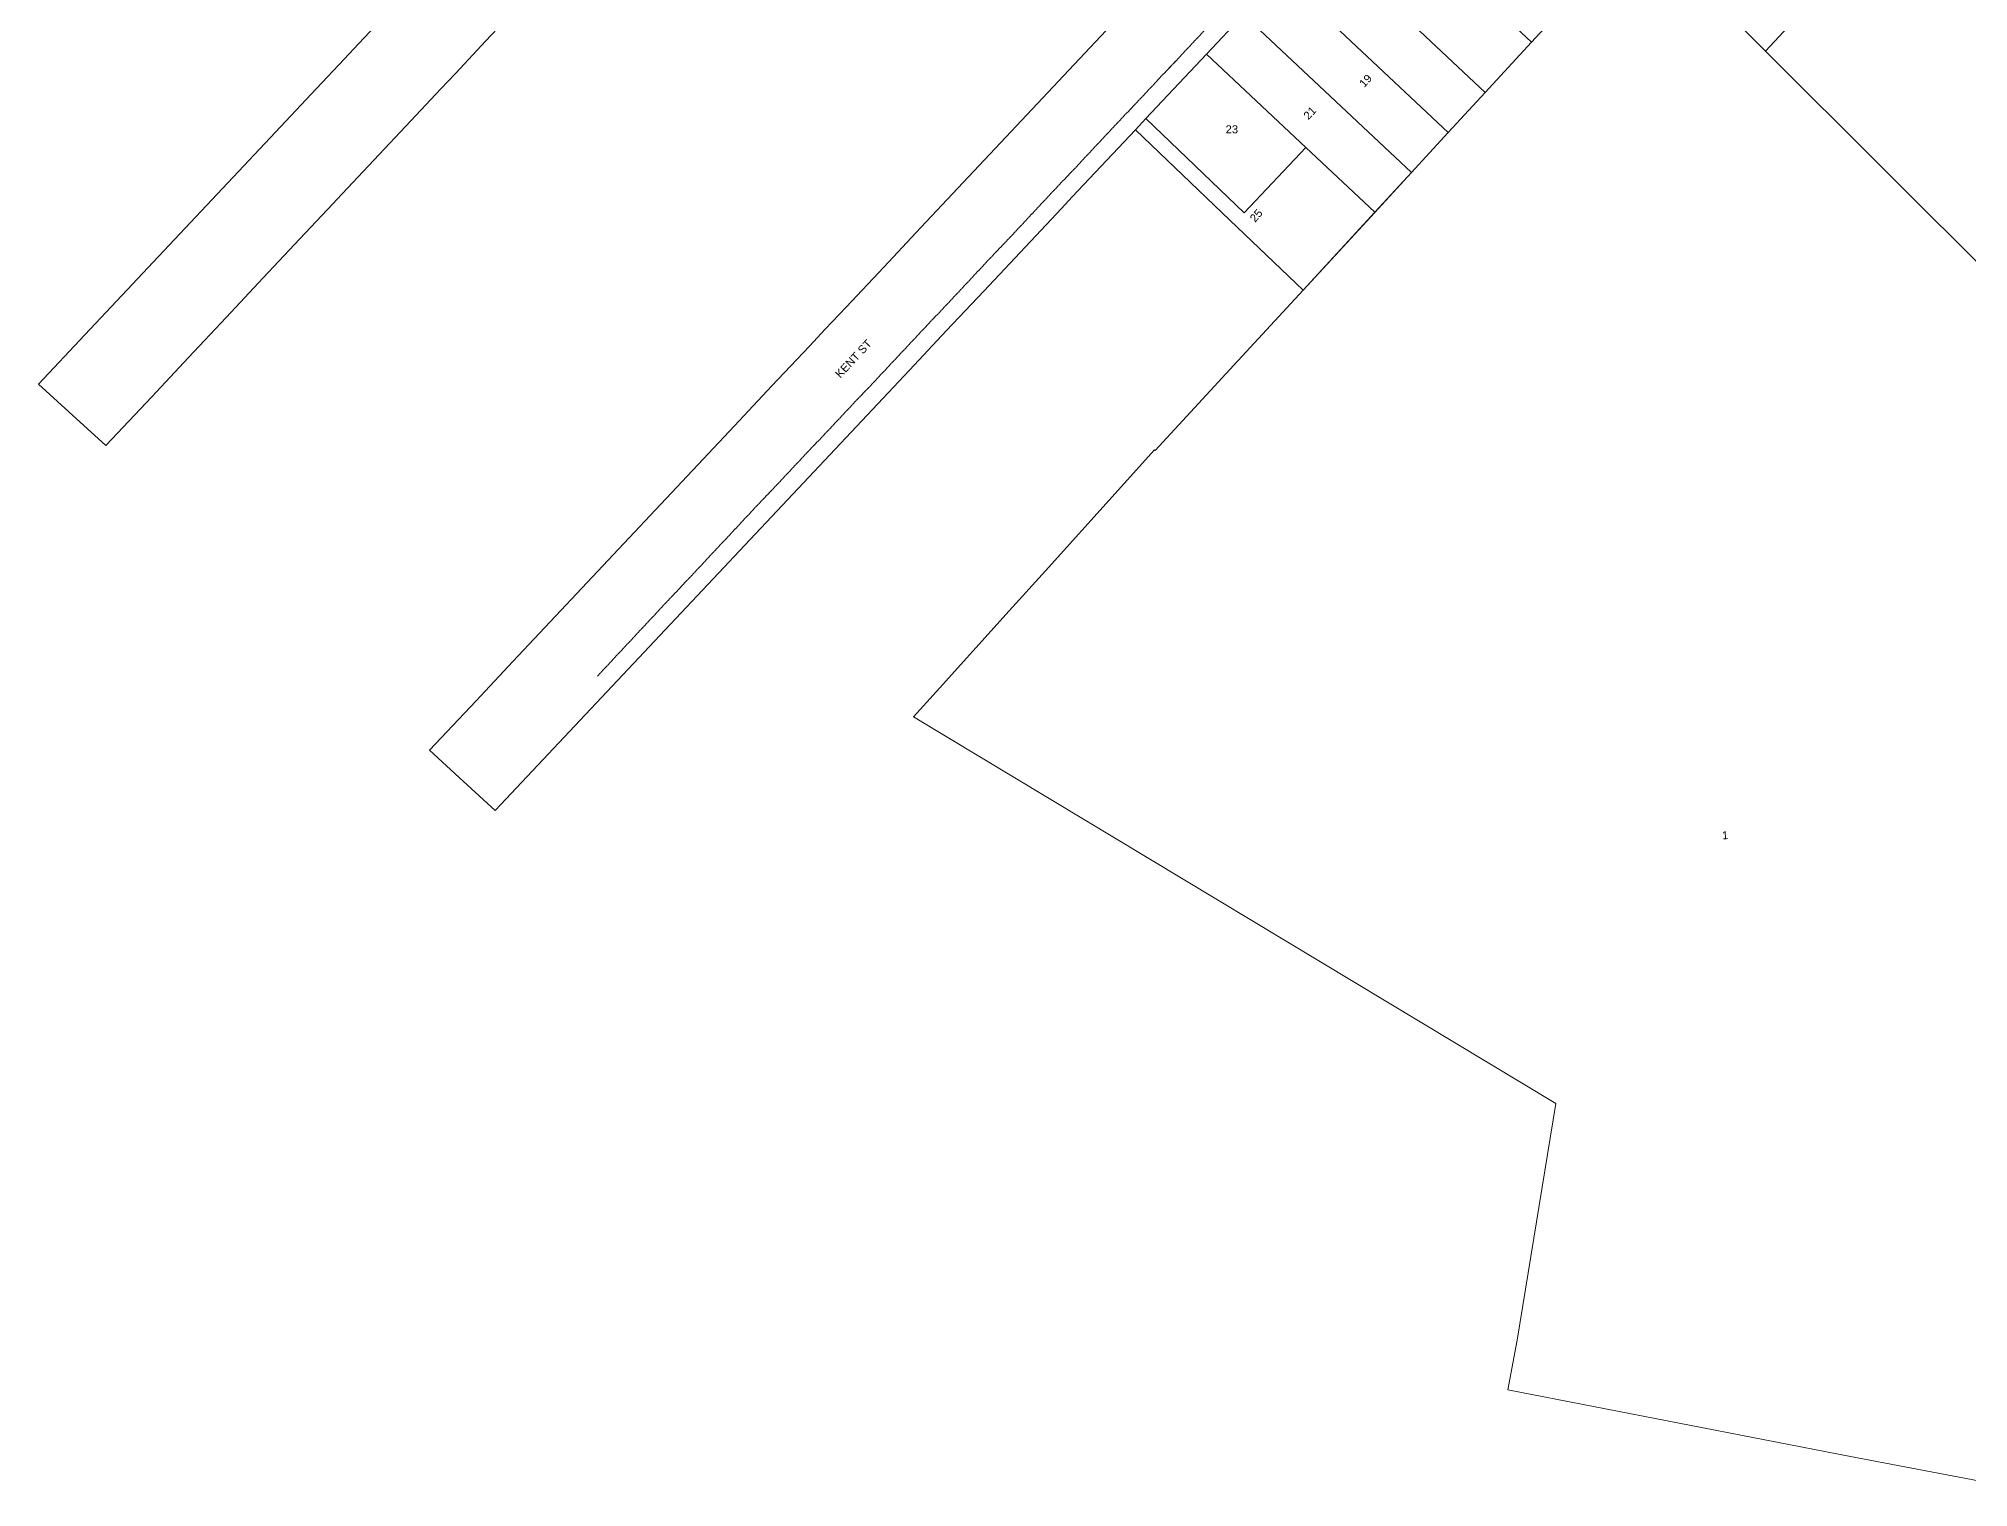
# Model space of a CAD drawing. Header units: metres. Extents: x 305195 to 306755, y 6261447 to 6263623.
# Drawn here: x 305195.3 to 305629.3, y 6261679.5 to 6262005.4 of the extents above; entities that cross this region are included whole.
import ezdxf

# ---------------------------------------------------------------- set-up
doc = ezdxf.new("R2010")
doc.units = ezdxf.units.M
doc.linetypes.add('Cable Exist OH', pattern=[1, 1, 0])
doc.layers.add('Cadastre Land Parcels_SP_EXT', color=9, linetype='Continuous', lineweight=5)
doc.layers.add('Cadastre Roads_SP_EXT', color=9, linetype='Continuous', lineweight=5)
doc.layers.add('Mains_HV_EXT', color=7, linetype='Continuous')
doc.layers.add('Mains_SL_EXT', color=7, linetype='Continuous')
doc.styles.get("Standard").update_dxf_attribs({"font": 'arial.ttf'})

msp = doc.modelspace()

# ---------------------------------------------------------------- linework, layer by layer
at = {"layer": 'Cadastre Land Parcels_SP_EXT', "linetype": 'Continuous'}
for points in [[(305609.97, 6262030.94), (305598.92, 6262041.45), (305580.86, 6262058.63), (305578.69, 6262056.28), (305570.37, 6262047.33), (305562.13, 6262038.36), (305555.32, 6262030.94), (305561.53, 6262024.72), (305583.31, 6262002.93), (305583.7, 6262002.54), (305609.97, 6262030.94)], [(305505.45, 6262052.36), (305493.54, 6262039.7), (305510.67, 6262023.69), (305531.08, 6262004.61), (305542.66, 6262017.19), (305535.25, 6262024.19), (305505.45, 6262052.36)], [(305531.08, 6262004.61), (305510.67, 6262023.69), (305493.54, 6262039.7), (305483.12, 6262028.61), (305488.79, 6262023.26), (305520.62, 6261993.24), (305531.08, 6262004.61)], [(305474.69, 6262019.64), (305512.34, 6261984.26), (305520.62, 6261993.24), (305488.79, 6262023.26), (305483.12, 6262028.61), (305477.87, 6262023.02), (305474.69, 6262019.64)], [(305512.34, 6261984.26), (305474.69, 6262019.64), (305466.33, 6262010.75), (305504.07, 6261975.28), (305509.76, 6261981.46), (305512.34, 6261984.26)], [(305504.07, 6261975.28), (305466.33, 6262010.75), (305457.99, 6262001.88), (305480.28, 6261980.91), (305495.81, 6261966.31), (305504.07, 6261975.28)], [(305480.28, 6261980.9), (305457.99, 6262001.88), (305444.36, 6261987.38), (305466.48, 6261966.19), (305480.28, 6261980.9)], [(305495.81, 6261966.31), (305480.28, 6261980.91), (305466.48, 6261966.19), (305444.36, 6261987.38), (305442, 6261984.87), (305463.2, 6261964.57), (305479.69, 6261948.8), (305495.81, 6261966.31)]]:
    msp.add_lwpolyline(points, close=True, dxfattribs=at)
for points in [[(305609.97, 6262030.94), (305583.7, 6262002.54), (305689.65, 6261896.81), (305699.38, 6261900.42), (305717.18, 6262010.51)], [(305689.65, 6261896.81), (305583.7, 6262002.54), (305583.7, 6262002.54), (305583.31, 6262002.93), (305561.53, 6262024.72)], [(305542.66, 6262017.18), (305531.08, 6262004.61), (305520.62, 6261993.24), (305512.34, 6261984.26), (305509.76, 6261981.46), (305504.07, 6261975.28), (305495.81, 6261966.3), (305479.69, 6261948.8), (305463.24, 6261930.94), (305446.46, 6261912.72), (305446.26, 6261912.9), (305438.1, 6261903.83), (305429.94, 6261894.77), (305421.78, 6261885.7), (305413.62, 6261876.64), (305405.46, 6261867.57), (305397.26, 6261858.54), (305392.06, 6261852.82), (305536.56, 6261765.88), (305527.84, 6261712.63), (305525.77, 6261701.46), (305602.83, 6261686.47), (305639.46, 6261679.49)]]:
    msp.add_lwpolyline(points, dxfattribs=at)
at = {"layer": 'Cadastre Roads_SP_EXT', "linetype": 'Continuous'}
for points in [[(305280.78, 6262018.61), (305266.17, 6262003.04), (305264.04, 6262000.78), (305257.79, 6261994.13), (305247.37, 6261983.05), (305239.08, 6261974.22), (305230.7, 6261965.3), (305222.3, 6261956.38), (305214.03, 6261947.58), (305205.72, 6261938.75), (305195.32, 6261927.67), (305202.15, 6261921.46), (305210.48, 6261913.87), (305220.76, 6261924.82), (305229.05, 6261933.68), (305237.5, 6261942.67), (305245.85, 6261951.54), (305254.1, 6261960.35), (305261.49, 6261968.21), (305262.38, 6261969.16), (305270.75, 6261978.07), (305279.01, 6261986.86), (305285.72, 6261993.99), (305287.43, 6261995.82), (305289.14, 6261997.64), (305295.85, 6262004.78), (305304.06, 6262013.54)], [(305435.38, 6262007.22), (305427.01, 6261998.31), (305418.74, 6261989.52), (305410.44, 6261980.66), (305402.07, 6261971.75), (305393.71, 6261962.86), (305385.39, 6261954), (305376.94, 6261945.01), (305372.24, 6261939.99), (305368.66, 6261936.22), (305360.24, 6261927.25), (305351.84, 6261918.31), (305343.58, 6261909.53), (305335.25, 6261900.68), (305326.95, 6261891.84), (305318.68, 6261883.01), (305310.35, 6261874.17), (305301.97, 6261865.24), (305293.7, 6261856.44), (305283.23, 6261845.31), (305289.88, 6261839.21), (305298, 6261831.76), (305344.65, 6261881.34), (305344.65, 6261881.34), (305357.77, 6261895.29), (305366.12, 6261904.17), (305374.47, 6261913.06), (305382.83, 6261921.94), (305391.18, 6261930.82), (305399.53, 6261939.72), (305407.89, 6261948.61), (305421.92, 6261963.53), (305425.35, 6261967.18), (305427.8, 6261969.77), (305442, 6261984.87), (305444.36, 6261987.38), (305457.99, 6262001.88), (305466.32, 6262010.75)]]:
    msp.add_lwpolyline(points, dxfattribs=at)
at = {"layer": 'Mains_HV_EXT', "linetype": 'Cable Exist OH'}
msp.add_lwpolyline([(305321.01, 6261861.99), (305349.77, 6261892.75), (305383.35, 6261928.34), (305447.28, 6261996.34), (305562.31, 6262118.76)], dxfattribs=at)
at = {"layer": 'Mains_SL_EXT', "linetype": 'Cable Exist OH'}
msp.add_lwpolyline([(305447.28, 6261996.34), (305467.76, 6262018.11), (305506.17, 6262058.91)], dxfattribs=at)

# ---------------------------------------------------------------- texts
at = {"layer": 'Cadastre Land Parcels_SP_EXT'}
for s, rotation, p in [('19', 46.8585, (305493.44, 6261994.28)), ('21', 46.6647, (305480.9, 6261987.02)), ('25', 48.7935, (305468.9, 6261963.94)), ('1', 4.2731, (305573.98, 6261825.24))]:
    msp.add_text(s, height=1.8, rotation=rotation, dxfattribs=at).set_placement(p)
msp.add_text('23', height=1.8, dxfattribs=at).set_placement((305462.28, 6261984.09))
at = {"layer": 'Cadastre Roads_SP_EXT'}
msp.add_text('KENT ST', height=1.8, rotation=46.7648, dxfattribs=at).set_placement((305375.6, 6261928.9))

doc.saveas('drawing.dxf')
